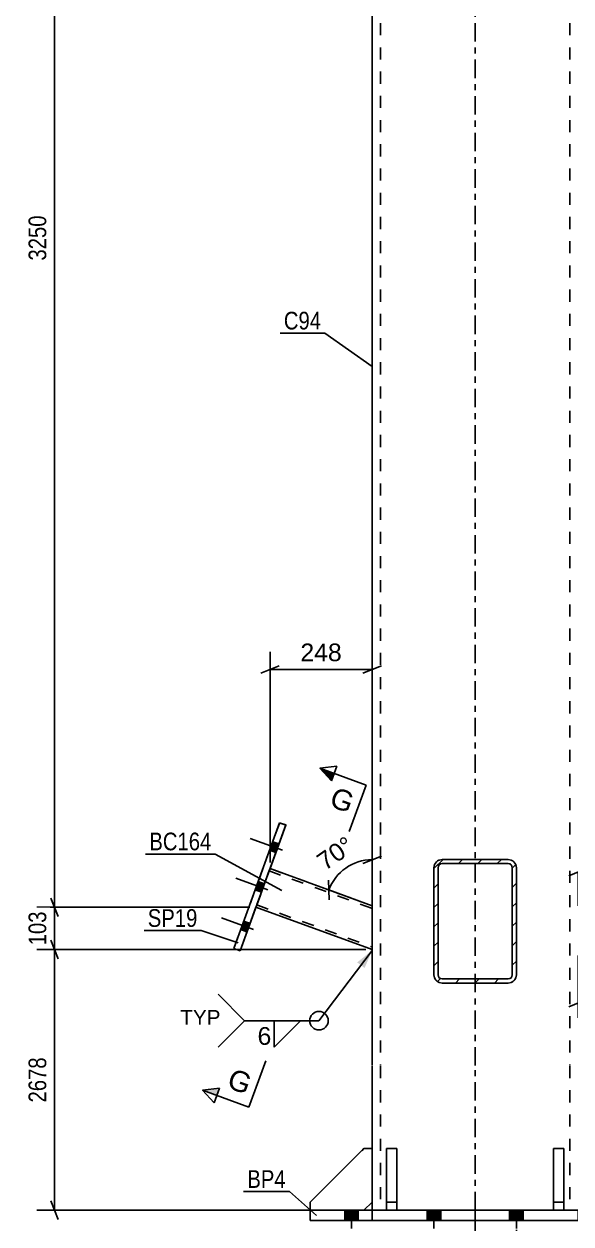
# Model space of a CAD drawing. Header units: millimetres. Extents: x 0 to 841, y 0 to 594.
# Drawn here: x 250.4 to 338.8, y 205.4 to 399.6 of the extents above; entities that cross this region are included whole.
import ezdxf

# ---------------------------------------------------------------- set-up
doc = ezdxf.new("R2010")
doc.units = ezdxf.units.MM
doc.linetypes.add('DXK_LINE_DOT2', pattern=[3.9198, 1.9599, -1.9599])
doc.linetypes.add('DXK_LINE_DOT3', pattern=[5.9187, 2.979, -0.9799, 0.9799, -0.9799])
doc.styles.add('Arial', font='ARIAL.TTF', dxfattribs={"height": 0.2})
doc.styles.add('Arial Narrow', font='ARIALN.TTF', dxfattribs={"height": 0.2})

# ---------------------------------------------------------------- blocks, each defined once
blk = doc.blocks.new('Part-284933679-2679 - 2603')
at = {"color": 2, "linetype": 'Continuous'}
for p, q in [((308.99, 217.66), (308.99, 217.66)), ((310.65, 217.66), (308.99, 217.66)), ((308.99, 217.66), (308.99, 207.66)), ((310.65, 217.66), (310.65, 217.66)), ((310.65, 217.66), (310.65, 207.66)), ((310.65, 208.99), (308.99, 208.99)), ((308.99, 207.66), (310.65, 207.66))]:
    blk.add_line(p, q, dxfattribs=at)
at = {"color": 7, "linetype": 'DXK_LINE_DOT2'}
for p, q in [((308.99, 217.66), (310.65, 217.66)), ((308.99, 208.99), (310.65, 208.99)), ((308.99, 208.99), (308.99, 207.66)), ((310.65, 208.99), (310.65, 207.66)), ((310.65, 207.66), (308.99, 207.66)), ((308.99, 207.66), (308.99, 207.66)), ((310.65, 207.66), (310.65, 207.66))]:
    blk.add_line(p, q, dxfattribs=at)
blk = doc.blocks.new('Part-284933679-2764 - 2603')
at = {"color": 7, "linetype": 'DXK_LINE_DOT2'}
for p, q in [((296.65, 208.98), (305.32, 217.65)), ((305.32, 217.65), (296.65, 208.98)), ((305.32, 217.65), (306.65, 217.65)), ((305.32, 217.65), (305.32, 217.65)), ((306.65, 217.65), (305.32, 217.65)), ((306.65, 217.65), (306.65, 208.98)), ((296.65, 207.65), (296.65, 208.98)), ((306.65, 208.98), (305.32, 207.65)), ((305.32, 207.65), (296.65, 207.65)), ((296.65, 207.65), (305.32, 207.65)), ((305.32, 207.65), (305.33, 207.66)), ((305.32, 207.65), (305.32, 207.65))]:
    blk.add_line(p, q, dxfattribs=at)
at = {"color": 2, "linetype": 'Continuous'}
blk.add_line((305.33, 207.66), (306.65, 208.98), dxfattribs=at)
blk = doc.blocks.new('Part-284933679-2656 - 2603')
at = {"linetype": 'Continuous'}
h = blk.add_hatch(dxfattribs=at)
h.set_pattern_fill('', scale=0.7, style=0, pattern_type=0)
h.set_pattern_definition([(45, (329.8848, 263.6062), (-1.57154, 1.57154), [])])
h.paths.add_polyline_path([(329.99, 263.1), (329.88, 263.61), (329.6, 264.04), (329.16, 264.33), (328.65, 264.43), (317.99, 264.43), (317.48, 264.33), (317.04, 264.04), (316.75, 263.61), (316.65, 263.1), (316.65, 245.76), (316.75, 245.25), (317.04, 244.82), (317.48, 244.53), (317.99, 244.43), (328.65, 244.43), (329.16, 244.53), (329.6, 244.82), (329.88, 245.25), (329.99, 245.76)])
h.paths.add_polyline_path([(329.27, 245.51), (329.12, 245.29), (328.91, 245.15), (328.65, 245.1), (317.99, 245.1), (317.73, 245.15), (317.51, 245.29), (317.37, 245.51), (317.32, 245.76), (317.32, 263.1), (317.37, 263.35), (317.51, 263.57), (317.73, 263.71), (317.99, 263.76), (328.65, 263.76), (328.91, 263.71), (329.12, 263.57), (329.27, 263.35), (329.32, 263.1), (329.32, 245.76)])
at = {"color": 7, "linetype": 'DXK_LINE_DOT2'}
for p, q in [((317.48, 264.33), (317.99, 264.43)), ((317.99, 264.43), (328.65, 264.43)), ((317.99, 264.43), (317.99, 264.43)), ((328.65, 264.43), (328.65, 264.43)), ((328.65, 264.43), (329.16, 264.33)), ((316.65, 263.09), (316.75, 263.6)), ((316.65, 263.09), (316.65, 263.1)), ((316.65, 263.09), (316.65, 245.76)), ((317.37, 263.35), (317.32, 263.09)), ((317.32, 263.09), (317.32, 263.1)), ((317.32, 245.76), (317.32, 263.09)), ((329.32, 263.09), (329.27, 263.35)), ((329.32, 263.09), (329.32, 263.1)), ((329.32, 245.76), (329.32, 263.09)), ((329.88, 263.6), (329.99, 263.09)), ((329.99, 263.1), (329.99, 245.76)), ((316.75, 245.25), (316.65, 245.76)), ((317.32, 245.76), (317.32, 245.76)), ((317.32, 245.76), (317.37, 245.5)), ((317.73, 245.14), (317.99, 245.09)), ((317.99, 245.09), (317.99, 245.1)), ((317.99, 245.09), (328.65, 245.09)), ((328.65, 245.09), (328.91, 245.14)), ((328.65, 245.09), (328.65, 245.1)), ((329.27, 245.5), (329.32, 245.76)), ((329.32, 245.76), (329.32, 245.76)), ((329.99, 245.76), (329.89, 245.25))]:
    blk.add_line(p, q, dxfattribs=at)
at = {"color": 2, "linetype": 'Continuous'}
for p, q in [((317.99, 264.43), (317.48, 264.33)), ((317.99, 264.43), (328.65, 264.43)), ((329.16, 264.33), (328.65, 264.43)), ((316.75, 263.61), (316.65, 263.1)), ((316.65, 245.76), (316.65, 263.1)), ((317.32, 263.1), (317.37, 263.35)), ((317.32, 245.76), (317.32, 263.1)), ((317.51, 263.56), (317.51, 263.57)), ((317.99, 263.76), (317.73, 263.71)), ((317.73, 263.71), (317.99, 263.76)), ((317.99, 263.76), (317.99, 263.76)), ((317.99, 263.76), (328.65, 263.76)), ((317.99, 263.76), (328.65, 263.76)), ((328.65, 263.76), (328.65, 263.76)), ((328.91, 263.71), (328.65, 263.76)), ((328.65, 263.76), (328.91, 263.71)), ((329.12, 263.56), (329.12, 263.57)), ((329.27, 263.35), (329.32, 263.1)), ((329.32, 245.76), (329.32, 263.1)), ((329.99, 263.1), (329.88, 263.61)), ((329.99, 245.76), (329.99, 263.1)), ((316.65, 245.76), (316.75, 245.25)), ((316.75, 245.25), (316.75, 245.25)), ((317.04, 244.82), (317.04, 244.82)), ((317.37, 245.51), (317.32, 245.76)), ((317.99, 245.1), (317.73, 245.15)), ((317.99, 245.1), (328.65, 245.1)), ((328.91, 245.15), (328.65, 245.1)), ((329.32, 245.76), (329.27, 245.51)), ((329.6, 244.82), (329.6, 244.82)), ((329.88, 245.25), (329.99, 245.76)), ((329.89, 245.25), (329.88, 245.25)), ((317.99, 244.43), (317.48, 244.53)), ((317.48, 244.53), (317.99, 244.43)), ((317.99, 244.43), (328.65, 244.43)), ((317.99, 244.43), (317.99, 244.43)), ((317.99, 244.43), (328.65, 244.43)), ((329.16, 244.53), (328.65, 244.43)), ((328.65, 244.43), (329.16, 244.53)), ((328.65, 244.43), (328.65, 244.43))]:
    blk.add_line(p, q, dxfattribs=at)
at = {"color": 7, "linetype": 'DXK_LINE_DOT3'}
blk.add_line((323.32, 254.43), (323.32, 254.43), dxfattribs=at)
at = {"color": 7, "linetype": 'DXK_LINE_DOT2'}
for centre, radius, start, end in [((317.99, 263.09), 1.33, 112.5, 157.5), ((328.65, 263.09), 1.33, 22.5, 67.5), ((317.99, 245.76), 0.667, 202.5, 247.5), ((328.65, 245.76), 0.667, 292.5, 337.5)]:
    blk.add_arc(centre, radius, start, end, dxfattribs=at)
at = {"color": 2, "linetype": 'Continuous'}
for centre, radius, start, end in [((317.99, 263.1), 1.33, 112.5, 157.5), ((328.65, 263.1), 1.33, 22.5, 67.5), ((317.99, 263.09), 0.667, 112.5, 157.5), ((317.99, 263.1), 0.667, 112.5, 157.5), ((328.65, 263.09), 0.667, 22.5, 67.5), ((328.65, 263.1), 0.667, 22.5, 67.5), ((317.99, 245.76), 1.33, 202.5, 247.5), ((317.99, 245.76), 1.33, 202.5, 247.5), ((317.99, 245.76), 0.667, 202.5, 247.5), ((328.65, 245.76), 0.667, 292.5, 337.5), ((328.65, 245.76), 1.33, 292.5, 337.5), ((328.65, 245.76), 1.33, 292.5, 337.5)]:
    blk.add_arc(centre, radius, start, end, dxfattribs=at)
blk = doc.blocks.new('Bolt-284933679-2662 - 2603')
at = {"linetype": 'Continuous'}
for points in [[(302.22, 205.99), (304.42, 205.99), (304.42, 207.66), (302.22, 207.66)], [(302.22, 205.99), (304.42, 205.99), (304.42, 207.65), (302.22, 207.65)], [(315.55, 205.99), (317.75, 205.99), (317.75, 207.66), (315.55, 207.66)], [(315.55, 205.98), (317.75, 205.98), (317.75, 207.65), (315.55, 207.65)], [(328.89, 205.99), (331.09, 205.99), (331.09, 207.66), (328.89, 207.66)], [(328.89, 205.98), (331.09, 205.98), (331.09, 207.65), (328.89, 207.65)], [(342.22, 205.99), (344.42, 205.99), (344.42, 207.66), (342.22, 207.66)], [(342.22, 205.99), (344.42, 205.99), (344.42, 207.65), (342.22, 207.65)]]:
    blk.add_hatch(color=1, dxfattribs=at).paths.add_polyline_path(points)
at = {"color": 1, "linetype": 'Continuous'}
for p, q in [((302.22, 205.99), (302.22, 207.66)), ((302.22, 205.99), (302.22, 207.65)), ((303.32, 204.72), (303.32, 207.66)), ((303.32, 204.72), (303.32, 207.65)), ((304.42, 205.99), (304.42, 207.66)), ((304.42, 205.99), (304.42, 207.65)), ((315.55, 205.99), (315.55, 207.66)), ((315.55, 205.98), (315.55, 207.65)), ((316.65, 204.72), (316.65, 207.66)), ((316.65, 204.72), (316.65, 207.65)), ((317.75, 205.99), (317.75, 207.66)), ((317.75, 205.98), (317.75, 207.65)), ((328.89, 205.99), (328.89, 207.66)), ((328.89, 205.98), (328.89, 207.65)), ((329.99, 204.72), (329.99, 207.66)), ((329.99, 204.72), (329.99, 207.65)), ((331.09, 205.99), (331.09, 207.66)), ((331.09, 205.98), (331.09, 207.65)), ((342.22, 205.99), (342.22, 207.66)), ((342.22, 205.99), (342.22, 207.65)), ((343.32, 204.72), (343.32, 207.66)), ((343.32, 204.72), (343.32, 207.65)), ((344.42, 205.99), (344.42, 207.66)), ((344.42, 205.99), (344.42, 207.65))]:
    blk.add_line(p, q, dxfattribs=at)
blk = doc.blocks.new('Part-284933679-2737 - 2603')
at = {"color": 2, "linetype": 'Continuous'}
for p, q in [((306.65, 482.09), (306.65, 231.09)), ((306.65, 230.99), (306.65, 217.66)), ((306.65, 208.99), (306.65, 207.66))]:
    blk.add_line(p, q, dxfattribs=at)
at = {"color": 7, "linetype": 'DXK_LINE_DOT2'}
for p, q in [((307.99, 482.09), (307.99, 231.09)), ((338.65, 482.09), (338.65, 231.09)), ((307.99, 230.99), (307.99, 207.66)), ((338.65, 230.99), (338.65, 207.66)), ((306.65, 217.66), (306.65, 208.99)), ((306.65, 207.65), (306.65, 207.66)), ((306.65, 207.66), (306.65, 207.66)), ((306.65, 207.66), (306.65, 207.65)), ((306.86, 207.66), (306.65, 207.66)), ((306.65, 207.65), (306.86, 207.65)), ((307.43, 207.66), (306.86, 207.66)), ((306.86, 207.65), (307.43, 207.65)), ((308.3, 207.66), (307.43, 207.66)), ((307.43, 207.65), (308.3, 207.65)), ((307.99, 207.65), (307.99, 207.66)), ((307.99, 207.65), (307.99, 207.66)), ((307.99, 207.66), (308.09, 207.66)), ((308.09, 207.65), (307.99, 207.65)), ((308.09, 207.66), (308.38, 207.66)), ((308.38, 207.65), (308.09, 207.65)), ((309.32, 207.66), (308.3, 207.66)), ((308.3, 207.65), (309.32, 207.65)), ((308.38, 207.66), (308.81, 207.66)), ((308.81, 207.65), (308.38, 207.65)), ((308.81, 207.66), (309.32, 207.66)), ((309.32, 207.65), (308.81, 207.65)), ((309.32, 207.66), (337.32, 207.66)), ((309.32, 207.66), (337.32, 207.66)), ((309.32, 207.65), (337.32, 207.65)), ((309.32, 207.65), (337.32, 207.65)), ((337.32, 207.66), (337.83, 207.66)), ((338.34, 207.66), (337.32, 207.66)), ((337.83, 207.65), (337.32, 207.65)), ((337.32, 207.65), (338.34, 207.65)), ((337.83, 207.66), (338.26, 207.66)), ((338.26, 207.65), (337.83, 207.65)), ((338.26, 207.66), (338.55, 207.66)), ((338.55, 207.65), (338.26, 207.65)), ((339.21, 207.66), (338.34, 207.66)), ((338.34, 207.65), (339.21, 207.65)), ((338.55, 207.66), (338.65, 207.66)), ((338.65, 207.65), (338.55, 207.65)), ((338.65, 207.65), (338.65, 207.66)), ((338.65, 207.65), (338.65, 207.66))]:
    blk.add_line(p, q, dxfattribs=at)
at = {"color": 7, "linetype": 'DXK_LINE_DOT3'}
for p, q in [((323.32, 231.09), (323.32, 482.09)), ((323.32, 207.65), (323.32, 230.99))]:
    blk.add_line(p, q, dxfattribs=at)
blk = doc.blocks.new('Part-284933679-2677 - 2603')
at = {"color": 2, "linetype": 'Continuous'}
for p, q in [((291.7, 270.37), (284.29, 250.01)), ((285.29, 249.65), (292.7, 270.01)), ((292.7, 270), (290.14, 262.96)), ((292.7, 270.01), (291.7, 270.37)), ((292.7, 270), (292.7, 270.01)), ((292.7, 270), (292.7, 270)), ((287.86, 256.69), (285.29, 249.64)), ((285.29, 249.64), (284.29, 250.01)), ((284.29, 250.01), (284.29, 250.01)), ((284.29, 250.01), (284.29, 250.01)), ((284.29, 250.01), (285.29, 249.65)), ((285.29, 249.64), (285.29, 249.65))]:
    blk.add_line(p, q, dxfattribs=at)
at = {"color": 7, "linetype": 'DXK_LINE_DOT2'}
for p, q in [((284.29, 250.01), (291.7, 270.37)), ((291.7, 270.37), (292.7, 270)), ((291.7, 270.37), (291.7, 270.37)), ((290.14, 262.96), (287.86, 256.69))]:
    blk.add_line(p, q, dxfattribs=at)
blk = doc.blocks.new('Bolt-284933679-2678 - 2603')
at = {"linetype": 'Continuous'}
for points in [[(290.58, 267.3), (290.08, 265.92), (291.09, 265.56), (291.59, 266.94)], [(290.58, 267.3), (290.08, 265.92), (291.09, 265.56), (291.59, 266.93)], [(290.58, 267.3), (290.08, 265.92), (291.09, 265.56), (291.59, 266.93)], [(288.25, 260.88), (287.75, 259.5), (288.75, 259.14), (289.25, 260.51)], [(288.25, 260.88), (287.75, 259.5), (288.75, 259.13), (289.25, 260.51)], [(285.91, 254.46), (285.41, 253.08), (286.41, 252.72), (286.91, 254.09)], [(285.91, 254.46), (285.41, 253.08), (286.41, 252.71), (286.91, 254.09)], [(285.91, 254.46), (285.41, 253.08), (286.41, 252.71), (286.91, 254.09)]]:
    blk.add_hatch(color=1, dxfattribs=at).paths.add_polyline_path(points)
at = {"color": 1, "linetype": 'Continuous'}
for p, q in [((292.15, 265.95), (286.95, 267.84)), ((292.15, 265.95), (286.95, 267.84)), ((292.15, 265.95), (286.95, 267.84)), ((291.59, 266.94), (290.58, 267.3)), ((291.59, 266.93), (290.58, 267.3)), ((291.59, 266.93), (290.58, 267.3)), ((291.09, 265.56), (290.08, 265.92)), ((291.09, 265.56), (290.08, 265.92)), ((291.09, 265.56), (290.08, 265.92)), ((289.81, 259.53), (284.61, 261.42)), ((289.81, 259.53), (284.61, 261.42)), ((289.25, 260.51), (288.25, 260.88)), ((289.25, 260.51), (288.25, 260.88)), ((288.75, 259.14), (287.75, 259.5)), ((288.75, 259.13), (287.75, 259.5)), ((287.48, 253.11), (282.28, 255)), ((287.48, 253.11), (282.28, 255)), ((287.48, 253.11), (282.28, 255)), ((286.91, 254.09), (285.91, 254.46)), ((286.91, 254.09), (285.91, 254.46)), ((286.91, 254.09), (285.91, 254.46)), ((286.41, 252.72), (285.41, 253.08)), ((286.41, 252.71), (285.41, 253.08)), ((286.41, 252.71), (285.41, 253.08))]:
    blk.add_line(p, q, dxfattribs=at)
blk = doc.blocks.new('Part-284933679-2681 - 2603')
at = {"color": 7, "linetype": 'DXK_LINE_DOT2'}
for p, q in [((335.99, 207.65), (335.99, 217.65)), ((337.65, 217.65), (335.99, 217.65)), ((335.99, 217.65), (337.65, 217.65)), ((337.65, 207.65), (337.65, 217.65)), ((335.99, 208.98), (337.65, 208.98)), ((337.65, 208.98), (335.99, 208.98)), ((335.99, 207.65), (335.99, 207.65)), ((335.99, 207.65), (337.65, 207.65)), ((335.99, 207.65), (337.65, 207.65)), ((337.65, 207.65), (337.65, 207.65))]:
    blk.add_line(p, q, dxfattribs=at)
blk = doc.blocks.new('Part-284933679-2682 - 2603')
at = {"color": 2, "linetype": 'Continuous'}
for p, q in [((305.32, 217.66), (296.65, 208.99)), ((305.32, 217.66), (305.32, 217.66)), ((306.65, 217.66), (305.32, 217.66)), ((306.65, 217.66), (306.65, 217.66)), ((306.65, 208.99), (306.65, 217.66)), ((296.65, 208.99), (296.65, 208.99)), ((296.65, 207.66), (296.65, 208.99)), ((305.32, 207.66), (306.65, 208.99)), ((306.65, 208.99), (306.65, 208.99))]:
    blk.add_line(p, q, dxfattribs=at)
at = {"color": 7, "linetype": 'DXK_LINE_DOT2'}
for p, q in [((296.65, 208.99), (305.32, 217.66)), ((305.32, 217.66), (306.65, 217.66)), ((306.65, 208.99), (305.32, 207.66)), ((305.32, 207.66), (296.65, 207.66)), ((305.32, 207.66), (296.65, 207.66)), ((296.65, 207.66), (296.65, 207.66)), ((305.32, 207.66), (305.32, 207.66)), ((305.32, 207.66), (305.32, 207.66))]:
    blk.add_line(p, q, dxfattribs=at)
blk = doc.blocks.new('Part-284933679-2727 - 2603')
at = {"color": 7, "linetype": 'DXK_LINE_DOT2'}
for p, q in [((308.99, 207.65), (308.99, 217.65)), ((310.65, 217.65), (308.99, 217.65)), ((308.99, 217.65), (310.65, 217.65)), ((310.65, 207.65), (310.65, 217.65)), ((308.99, 208.98), (310.65, 208.98)), ((310.65, 208.98), (308.99, 208.98)), ((308.99, 207.65), (308.99, 207.65)), ((308.99, 207.65), (310.65, 207.65)), ((308.99, 207.65), (310.65, 207.65)), ((310.65, 207.65), (310.65, 207.65))]:
    blk.add_line(p, q, dxfattribs=at)
blk = doc.blocks.new('Part-284933679-2732 - 2603')
at = {"color": 2, "linetype": 'Continuous'}
for p, q in [((296.65, 207.66), (306.65, 207.66)), ((296.65, 205.98), (296.65, 207.66)), ((306.65, 205.99), (296.65, 205.99)), ((296.65, 205.99), (296.65, 205.98)), ((296.65, 205.98), (306.65, 205.98)), ((306.65, 207.66), (339.99, 207.66)), ((306.65, 207.66), (306.65, 205.99)), ((306.65, 205.99), (339.99, 205.99)), ((339.99, 205.98), (306.65, 205.98)), ((339.99, 207.66), (349.99, 207.66)), ((339.99, 205.99), (339.99, 207.66)), ((339.99, 205.99), (349.99, 205.99)), ((339.99, 205.98), (349.99, 205.98)), ((349.99, 207.66), (349.99, 205.98))]:
    blk.add_line(p, q, dxfattribs=at)
at = {"color": 7, "linetype": 'DXK_LINE_DOT2'}
for p, q in [((306.65, 207.65), (296.65, 207.65)), ((339.99, 207.65), (306.65, 207.65)), ((306.65, 205.98), (306.65, 205.99)), ((349.99, 207.65), (339.99, 207.65)), ((339.99, 205.99), (339.99, 205.98)), ((349.99, 207.66), (349.99, 207.65))]:
    blk.add_line(p, q, dxfattribs=at)
blk = doc.blocks.new('Part-284933679-2751 - 2603')
at = {"color": 7, "linetype": 'DXK_LINE_DOT2'}
for p, q in [((317.99, 264.43), (317.48, 264.32)), ((317.99, 264.43), (328.65, 264.43)), ((317.99, 264.42), (317.99, 264.43)), ((328.65, 264.42), (328.65, 264.43)), ((329.16, 264.32), (328.65, 264.43)), ((316.75, 263.6), (316.65, 263.09)), ((316.65, 263.09), (316.65, 245.76)), ((317.32, 263.09), (317.37, 263.35)), ((317.32, 263.09), (317.32, 263.09)), ((317.32, 245.76), (317.32, 263.09)), ((317.37, 263.35), (317.37, 263.35)), ((317.73, 263.71), (317.99, 263.76)), ((317.99, 263.76), (317.99, 263.76)), ((317.99, 263.76), (328.65, 263.76)), ((328.65, 263.76), (328.65, 263.76)), ((328.65, 263.76), (328.91, 263.71)), ((329.27, 263.35), (329.27, 263.35)), ((329.27, 263.35), (329.32, 263.09)), ((329.32, 263.09), (329.32, 263.09)), ((329.32, 245.76), (329.32, 263.09)), ((329.99, 263.09), (329.88, 263.6)), ((329.99, 263.09), (329.99, 245.76)), ((316.65, 245.76), (316.75, 245.25)), ((316.75, 245.25), (316.75, 245.25)), ((317.32, 245.76), (317.32, 245.76)), ((317.37, 245.5), (317.32, 245.76)), ((317.99, 245.09), (317.73, 245.14)), ((317.99, 245.09), (317.99, 245.09)), ((317.99, 245.09), (328.65, 245.09)), ((328.91, 245.14), (328.65, 245.09)), ((328.65, 245.09), (328.65, 245.09)), ((329.32, 245.76), (329.27, 245.5)), ((329.32, 245.76), (329.32, 245.76)), ((329.88, 245.25), (329.99, 245.76)), ((329.88, 245.25), (329.88, 245.25)), ((317.48, 244.53), (317.99, 244.43)), ((317.99, 244.43), (328.65, 244.43)), ((317.99, 244.43), (317.99, 244.42)), ((328.65, 244.43), (329.16, 244.53)), ((328.65, 244.42), (328.65, 244.43))]:
    blk.add_line(p, q, dxfattribs=at)
at = {"color": 7, "linetype": 'DXK_LINE_DOT3'}
blk.add_line((323.32, 254.43), (323.32, 254.42), dxfattribs=at)
at = {"color": 7, "linetype": 'DXK_LINE_DOT2'}
for centre, radius, start, end in [((317.99, 263.09), 1.33, 112.5, 157.5), ((328.65, 263.09), 1.33, 22.5, 67.5), ((317.99, 263.09), 0.667, 112.5, 157.5), ((328.65, 263.09), 0.667, 22.5, 67.5), ((317.99, 245.76), 1.33, 202.5, 247.5), ((317.99, 245.76), 0.667, 202.5, 247.5), ((328.65, 245.76), 0.667, 292.5, 337.5), ((328.65, 245.76), 1.33, 292.5, 337.5)]:
    blk.add_arc(centre, radius, start, end, dxfattribs=at)
blk = doc.blocks.new('Part-284933679-2778 - 2603')
at = {"color": 7, "linetype": 'DXK_LINE_DOT2'}
for p, q in [((289.97, 262.49), (288.01, 257.1)), ((289.97, 262.49), (288.03, 257.16)), ((289.99, 262.55), (288.04, 257.18)), ((289.92, 262.35), (288.04, 257.18)), ((289.96, 262.47), (289.92, 262.35)), ((289.99, 262.55), (289.96, 262.47)), ((290.06, 262.74), (289.97, 262.49)), ((289.97, 262.49), (290.06, 262.74)), ((289.99, 262.55), (290, 262.58)), ((290, 262.58), (289.99, 262.55)), ((290, 262.58), (290, 262.58)), ((290, 262.58), (306.65, 256.52)), ((290, 262.58), (306.65, 256.52)), ((290.12, 262.9), (290.06, 262.74)), ((290.06, 262.74), (290.12, 262.9)), ((290.14, 262.96), (290.12, 262.9)), ((290.12, 262.9), (290.14, 262.96)), ((290.14, 262.96), (290.14, 262.96)), ((290.14, 262.96), (306.65, 256.95)), ((287.88, 256.75), (287.86, 256.69)), ((287.86, 256.69), (287.88, 256.75)), ((287.86, 256.69), (287.86, 256.69)), ((287.94, 256.91), (287.88, 256.75)), ((287.88, 256.75), (287.94, 256.91)), ((287.94, 256.91), (288.03, 257.16)), ((288.01, 257.1), (287.94, 256.91)), ((288.01, 257.1), (288, 257.07)), ((288, 257.07), (288.01, 257.1)), ((288, 257.07), (288, 257.07)), ((288, 257.07), (306.65, 250.28)), ((288, 257.07), (306.65, 250.28)), ((288.04, 257.18), (288.01, 257.1)), ((288.01, 257.1), (288.04, 257.18)), ((306.65, 256.95), (306.65, 249.85))]:
    blk.add_line(p, q, dxfattribs=at)
at = {"color": 2, "linetype": 'Continuous'}
for p, q in [((290.14, 262.96), (306.65, 256.95)), ((306.65, 249.85), (287.86, 256.69)), ((287.86, 256.69), (306.65, 249.85))]:
    blk.add_line(p, q, dxfattribs=at)
blk = doc.blocks.new('Part-284933679-2780 - 2603')
at = {"color": 2, "linetype": 'Continuous'}
for p, q in [((335.99, 217.66), (335.99, 217.66)), ((337.65, 217.66), (335.99, 217.66)), ((335.99, 217.66), (335.99, 207.66)), ((337.65, 217.66), (337.65, 217.66)), ((337.65, 217.66), (337.65, 207.66)), ((337.65, 208.99), (335.99, 208.99)), ((335.99, 207.66), (337.65, 207.66))]:
    blk.add_line(p, q, dxfattribs=at)
at = {"color": 7, "linetype": 'DXK_LINE_DOT2'}
for p, q in [((335.99, 217.66), (337.65, 217.66)), ((335.99, 208.99), (337.65, 208.99)), ((335.99, 208.99), (335.99, 207.66)), ((337.65, 208.99), (337.65, 207.66)), ((337.65, 207.66), (335.99, 207.66)), ((335.99, 207.66), (335.99, 207.66)), ((337.65, 207.66), (337.65, 207.66))]:
    blk.add_line(p, q, dxfattribs=at)
blk = doc.blocks.new('StraightDimension-284933679-2836 - 2603')
at = {"color": 7, "linetype": 'Continuous'}
for p, q in [((290.14, 263.96), (290.14, 298.01)), ((306.65, 257.95), (306.65, 298.01)), ((291.64, 295.76), (288.64, 294.56)), ((305.15, 294.56), (308.15, 295.76)), ((290.14, 295.16), (306.65, 295.16))]:
    blk.add_line(p, q, dxfattribs=at)
at = {"color": 0}
blk.add_wipeout([(302.33, 295.91), (302.33, 300.11), (294.46, 300.11), (294.46, 295.91)], dxfattribs=at)
at = {"color": 3, "style": 'Arial'}
blk.add_text('248', height=2.865, dxfattribs=at).set_placement((295.06, 296.51))
blk = doc.blocks.new('StraightDimension-284933679-3068 - 2603')
at = {"color": 7, "linetype": 'Continuous'}
for p, q in [((323.32, 208.56), (323.32, 190.88)), ((329.99, 204.49), (329.99, 190.88)), ((321.82, 193.13), (324.82, 194.33)), ((331.49, 194.33), (328.49, 193.13)), ((323.32, 193.73), (329.99, 193.73))]:
    blk.add_line(p, q, dxfattribs=at)
at = {"color": 0}
blk.add_wipeout([(330.59, 188.78), (330.59, 192.98), (322.72, 192.98), (322.72, 188.78)], dxfattribs=at)
at = {"color": 3, "style": 'Arial'}
blk.add_text('100', height=2.865, dxfattribs=at).set_placement((323.32, 189.38))
blk = doc.blocks.new('StraightDimension-284933679-3075 - 2603')
at = {"color": 7, "linetype": 'Continuous'}
for p, q in [((323.32, 208.56), (323.32, 191.33)), ((316.65, 204.27), (316.65, 191.33)), ((315.15, 193.13), (318.15, 194.33)), ((324.82, 194.33), (321.82, 193.13)), ((316.65, 193.73), (323.32, 193.73))]:
    blk.add_line(p, q, dxfattribs=at)
at = {"color": 0}
blk.add_wipeout([(323.92, 194.48), (323.92, 198.68), (316.05, 198.68), (316.05, 194.48)], dxfattribs=at)
at = {"color": 3, "style": 'Arial'}
blk.add_text('100', height=2.865, dxfattribs=at).set_placement((316.65, 195.08))
blk = doc.blocks.new('AngleDimension-284933679-3102 - 2603')
at = {"color": 7, "linetype": 'Continuous'}
for p, q in [((338.49, 261.8), (341.49, 263)), ((339.99, 262.4), (339.99, 256.95)), ((345.11, 258.82), (339.99, 256.95)), ((340.93, 257.29), (345.11, 258.82)), ((346.18, 257.62), (344.03, 260.02))]:
    blk.add_line(p, q, dxfattribs=at)
blk.add_arc((339.99, 256.95), 5.45, 20.0285, 90, dxfattribs=at)
at = {"color": 0}
blk.add_wipeout([(346.6, 260.08), (349, 263.52), (343.07, 267.67), (340.66, 264.23)], dxfattribs=at)
at = {"color": 3, "style": 'Arial'}
blk.add_text('70°', height=2.865, rotation=-34.9848, dxfattribs=at).set_placement((341.49, 264.38))
blk = doc.blocks.new('StraightDimension-284933679-5726 - 2603')
at = {"color": 7, "linetype": 'Continuous'}
for p, q in [((255.3, 256.69), (255.3, 473.33)), ((286.86, 256.69), (252.45, 256.69)), ((254.7, 258.19), (255.9, 255.19))]:
    blk.add_line(p, q, dxfattribs=at)
at = {"color": 0}
blk.add_wipeout([(254.55, 369.27), (250.35, 369.27), (250.35, 360.75), (254.55, 360.75)], dxfattribs=at)
at = {"color": 3, "style": 'Arial Narrow'}
blk.add_text('3250', height=2.863, rotation=90.0002, dxfattribs=at).set_placement((253.95, 361.35))
blk = doc.blocks.new('StraightDimension-284933679-5727 - 2603')
at = {"color": 7, "linetype": 'Continuous'}
for p, q in [((286.86, 256.69), (252.45, 256.69)), ((254.7, 258.19), (255.9, 255.19)), ((255.3, 249.85), (255.3, 256.69)), ((255.9, 248.35), (254.7, 251.35)), ((305.65, 249.85), (252.45, 249.85))]:
    blk.add_line(p, q, dxfattribs=at)
at = {"color": 0}
blk.add_wipeout([(254.55, 256.61), (250.35, 256.61), (250.35, 249.93), (254.55, 249.93)], dxfattribs=at)
at = {"color": 3, "style": 'Arial Narrow'}
blk.add_text('103', height=2.863, rotation=90.0002, dxfattribs=at).set_placement((253.95, 250.53))
blk = doc.blocks.new('StraightDimension-284933679-5728 - 2603')
at = {"color": 7, "linetype": 'Continuous'}
for p, q in [((255.9, 248.35), (254.7, 251.35)), ((305.65, 249.85), (252.45, 249.85)), ((255.3, 207.66), (255.3, 249.85)), ((254.7, 209.16), (255.9, 206.16)), ((305.65, 207.66), (252.45, 207.66))]:
    blk.add_line(p, q, dxfattribs=at)
at = {"color": 0}
blk.add_wipeout([(254.55, 233.01), (250.35, 233.01), (250.35, 224.5), (254.55, 224.5)], dxfattribs=at)
at = {"color": 3, "style": 'Arial Narrow'}
blk.add_text('2678', height=2.863, rotation=90.0002, dxfattribs=at).set_placement((253.95, 225.1))
blk = doc.blocks.new('AngleDimension-284933679-9882 - 2603')
at = {"color": 7, "linetype": 'Continuous'}
for p, q in [((308.15, 264.98), (305.15, 263.78)), ((306.65, 257.95), (306.65, 264.38)), ((306.65, 264.38), (306.65, 256.95)), ((299.72, 257.87), (299.62, 261.1)), ((299.67, 259.49), (306.65, 256.95))]:
    blk.add_line(p, q, dxfattribs=at)
blk.add_arc((306.65, 256.95), 7.43, 90, 160, dxfattribs=at)
at = {"color": 0}
blk.add_wipeout([(304.84, 265.85), (302.43, 269.29), (296.5, 265.13), (298.91, 261.69)], dxfattribs=at)
at = {"color": 3, "style": 'Arial'}
blk.add_text('70°', height=2.865, rotation=35.002, dxfattribs=at).set_placement((299.05, 262.53))
blk = doc.blocks.new('StraightDimension-284933679-9939 - 2603')
at = {"color": 7, "linetype": 'Continuous'}
for p, q in [((456.33, 291.34), (456.33, 238.8)), ((339.99, 248.86), (339.99, 238.8)), ((341.49, 241.8), (338.49, 240.6)), ((339.99, 241.2), (456.33, 241.2)), ((454.83, 240.6), (457.83, 241.8))]:
    blk.add_line(p, q, dxfattribs=at)
at = {"color": 0}
blk.add_wipeout([(403.21, 241.95), (403.21, 246.15), (393.11, 246.15), (393.11, 241.95)], dxfattribs=at)
at = {"color": 3, "style": 'Arial'}
blk.add_text('1745', height=2.865, dxfattribs=at).set_placement((393.71, 242.55))
blk = doc.blocks.new('Mark-284933679-2733 - 2603')
at = {"color": 0}
blk.add_wipeout([(298.41, 350.2), (298.41, 353.2), (292.38, 353.2), (292.38, 350.2)], dxfattribs=at)
blk.add_wipeout([(298.41, 350.2), (298.41, 353.2), (292.38, 353.2), (292.38, 350.2)], dxfattribs=at)
at = {"color": 30, "linetype": 'Continuous'}
for p in [(291.78, 349.6), (306.65, 344.19)]:
    blk.add_line(p, (299.01, 349.6), dxfattribs=at)
at = {"color": 3, "style": 'Arial Narrow'}
blk.add_text('C94', height=2.863, dxfattribs=at).set_placement((292.38, 350.2))
blk = doc.blocks.new('Mark-284933679-2673 - 2603')
at = {"color": 0}
blk.add_wipeout([(278.41, 253.52), (278.41, 256.52), (270.37, 256.52), (270.37, 253.52)], dxfattribs=at)
blk.add_wipeout([(278.41, 253.52), (278.41, 256.52), (270.37, 256.52), (270.37, 253.52)], dxfattribs=at)
at = {"color": 30, "linetype": 'Continuous'}
for p in [(269.77, 252.92), (284.98, 250.91)]:
    blk.add_line(p, (279.01, 252.92), dxfattribs=at)
at = {"color": 3, "style": 'Arial Narrow'}
blk.add_text('SP19', height=2.863, dxfattribs=at).set_placement((270.37, 253.52))
blk = doc.blocks.new('WeldMark-284933679-3179 - 2603')
at = {"linetype": 'Continuous'}
blk.add_hatch(color=30, dxfattribs=at).paths.add_polyline_path([(304.24, 247.77), (306.65, 249.71), (305.44, 246.86)])
at = {"color": 30, "linetype": 'Continuous'}
blk.add_line((306.65, 249.71), (298.05, 238.33), dxfattribs=at)
at = {"color": 3, "linetype": 'Continuous'}
for q in [(281.73, 242.62), (281.73, 234.05)]:
    blk.add_line((286.02, 238.33), q, dxfattribs=at)
for start, end in [(90, 270), (270, 90)]:
    blk.add_arc((298.05, 238.33), 1.5, start, end, dxfattribs=at)
at = {"color": 0}
blk.add_wipeout([(290.15, 234.23), (290.15, 237.63), (287.92, 237.63), (287.92, 234.23)], dxfattribs=at)
at = {"color": 30, "linetype": 'Continuous'}
blk.add_line((286.02, 238.33), (298.05, 238.33), dxfattribs=at)
at = {"color": 3, "linetype": 'Continuous'}
for p, q in [((290.8, 238.33), (295.09, 238.33)), ((295.09, 238.33), (290.8, 234.05)), ((290.8, 234.05), (290.8, 238.33))]:
    blk.add_line(p, q, dxfattribs=at)
at = {"color": 3, "style": 'Arial'}
blk.add_text('6', height=2.87, dxfattribs=at).set_placement((288.12, 234.43))
at = {"color": 0, "linetype": 'Continuous'}
blk.add_wipeout([(282.12, 237.68), (282.12, 240.18), (275.64, 240.18), (275.64, 237.68)], dxfattribs=at)
blk.add_wipeout([(282.12, 237.68), (282.12, 240.18), (275.64, 240.18), (275.64, 237.68)], dxfattribs=at)
at = {"color": 3, "linetype": 'Continuous', "style": 'Arial'}
blk.add_text('TYP', height=2.388, dxfattribs=at).set_placement((275.64, 237.68))
blk = doc.blocks.new('Mark-284933679-2728 - 2603')
at = {"color": 0}
blk.add_wipeout([(292.68, 211.28), (292.68, 214.28), (286.47, 214.28), (286.47, 211.28)], dxfattribs=at)
blk.add_wipeout([(292.68, 211.28), (292.68, 214.28), (286.47, 214.28), (286.47, 211.28)], dxfattribs=at)
at = {"color": 30, "linetype": 'Continuous'}
for p in [(285.87, 210.68), (297.65, 206.81)]:
    blk.add_line(p, (293.28, 210.68), dxfattribs=at)
at = {"color": 3, "style": 'Arial Narrow'}
blk.add_text('BP4', height=2.863, dxfattribs=at).set_placement((286.47, 211.28))
blk = doc.blocks.new('Mark-284933679-2774 - 2603')
at = {"color": 0}
blk.add_wipeout([(280.67, 265.91), (280.67, 268.91), (270.62, 268.91), (270.62, 265.91)], dxfattribs=at)
blk.add_wipeout([(280.67, 265.91), (280.67, 268.91), (270.62, 268.91), (270.62, 265.91)], dxfattribs=at)
at = {"color": 30, "linetype": 'Continuous'}
for p in [(270.02, 265.31), (292.05, 259.42)]:
    blk.add_line(p, (281.27, 265.31), dxfattribs=at)
at = {"color": 3, "style": 'Arial Narrow'}
blk.add_text('BC164', height=2.863, dxfattribs=at).set_placement((270.62, 265.91))
blk = doc.blocks.new('SectionMark-284933679-10169 - 2603')
at = {"linetype": 'Continuous'}
blk.add_hatch(color=6, dxfattribs=at).paths.add_polyline_path([(281.99, 227.4), (281.56, 226.22), (279.21, 227.08)])
at = {"color": 6, "linetype": 'Continuous'}
for p, q in [((298.18, 279.2), (300.96, 279.52)), ((279.21, 227.08), (281.99, 227.4)), ((281.99, 227.4), (281.13, 225.05)), ((281.13, 225.05), (279.21, 227.08))]:
    blk.add_line(p, q, dxfattribs=at)
at = {"color": 0, "linetype": 'Continuous'}
for points in [[(302.96, 271.87), (304.16, 275.16), (300.75, 276.4), (299.55, 273.11)], [(286.39, 226.33), (287.58, 229.62), (284.17, 230.86), (282.98, 227.57)]]:
    blk.add_wipeout(points, dxfattribs=at)
at = {"linetype": 'Continuous'}
blk.add_hatch(color=6, dxfattribs=at).paths.add_polyline_path([(300.53, 278.34), (300.1, 277.17), (298.18, 279.2)])
at = {"color": 6, "linetype": 'Continuous'}
for p, q in [((305.7, 276.46), (298.18, 279.2)), ((298.18, 279.2), (300.1, 277.17)), ((300.1, 277.17), (300.96, 279.52)), ((305.7, 276.46), (302.96, 268.95)), ((286.73, 224.34), (289.46, 231.86)), ((286.73, 224.34), (279.21, 227.08))]:
    blk.add_line(p, q, dxfattribs=at)
at = {"color": 3, "linetype": 'Continuous', "style": 'Arial'}
for p in [(299.55, 273.11), (282.98, 227.57)]:
    blk.add_text('G', height=3.34, rotation=-19.9962, dxfattribs=at).set_placement(p)

msp = doc.modelspace()

# ---------------------------------------------------------------- block references
for name in ['Part-284933679-2737 - 2603', 'Part-284933679-2677 - 2603', 'Bolt-284933679-2678 - 2603', 'Part-284933679-2656 - 2603', 'Part-284933679-2751 - 2603', 'Part-284933679-2778 - 2603', 'Part-284933679-2682 - 2603', 'Part-284933679-2764 - 2603', 'Part-284933679-2679 - 2603', 'Part-284933679-2727 - 2603', 'Part-284933679-2780 - 2603', 'Part-284933679-2681 - 2603', 'Part-284933679-2732 - 2603', 'Bolt-284933679-2662 - 2603']:
    msp.add_blockref(name, (0, 0))

# ---------------------------------------------------------------- next in the draw order: block references
for name in ['StraightDimension-284933679-2836 - 2603', 'AngleDimension-284933679-3102 - 2603', 'StraightDimension-284933679-3068 - 2603']:
    msp.add_blockref(name, (0, 0))

# ---------------------------------------------------------------- next in the draw order: block references
for name in ['StraightDimension-284933679-5726 - 2603', 'StraightDimension-284933679-9939 - 2603', 'StraightDimension-284933679-3075 - 2603']:
    msp.add_blockref(name, (0, 0))

# ---------------------------------------------------------------- next in the draw order: block references
for name in ['Mark-284933679-2733 - 2603', 'Mark-284933679-2774 - 2603', 'StraightDimension-284933679-5727 - 2603']:
    msp.add_blockref(name, (0, 0))

# ---------------------------------------------------------------- next in the draw order: block references
for name in ['AngleDimension-284933679-9882 - 2603', 'StraightDimension-284933679-5728 - 2603']:
    msp.add_blockref(name, (0, 0))

# ---------------------------------------------------------------- next in the draw order: block references
for name in ['Mark-284933679-2673 - 2603', 'WeldMark-284933679-3179 - 2603', 'Mark-284933679-2728 - 2603']:
    msp.add_blockref(name, (0, 0))

# ---------------------------------------------------------------- next in the draw order: block references
msp.add_blockref('SectionMark-284933679-10169 - 2603', (0, 0))

doc.saveas('drawing.dxf')
